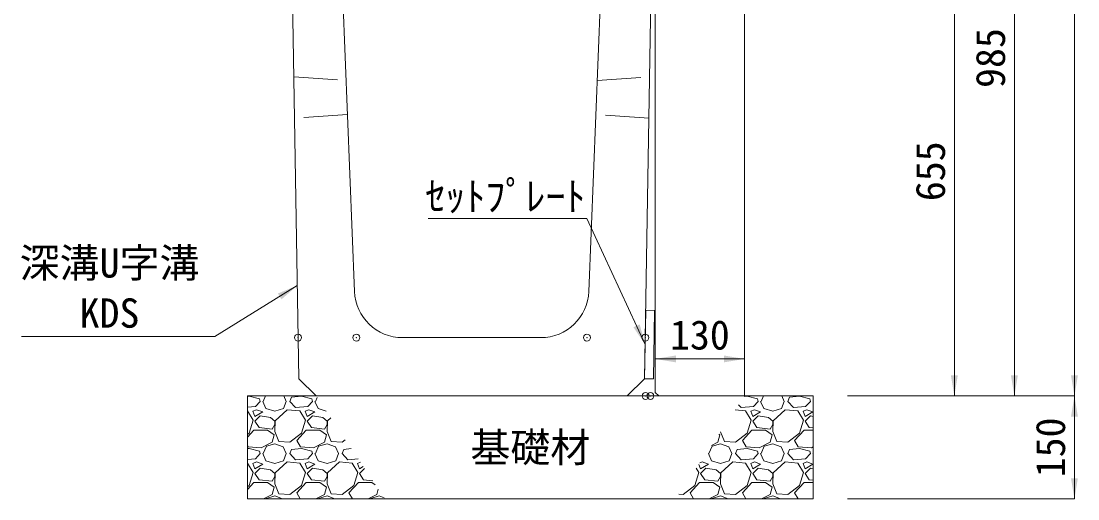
# Model space of a CAD drawing. Units: millimetres at full size. Extents: x 172874 to 217143, y 854931 to 903297.
# Drawn here: x 174351 to 175891, y 863381 to 864078 of the extents above; entities that cross this region are included whole.
import ezdxf
from ezdxf.enums import TextEntityAlignment as Align

# ---------------------------------------------------------------- set-up
doc = ezdxf.new("R2010")
doc.units = ezdxf.units.MM
doc.header["$LTSCALE"] = 20
doc.header["$PDMODE"] = 32
doc.header["$PDSIZE"] = 10
doc.linetypes.add('USER2', pattern=[4.7625, 3.175, -1.5875])
for name, color, linetype, lineweight in [('セットプレート', 3, 'Continuous', 13), ('パネックスKDS', 2, 'Continuous', 13), ('基礎材', 7, 'Continuous', 15), ('寸法線', 7, 'Continuous', 13), ('引出線', 4, 'Continuous', 13), ('本体', 2, 'Continuous', 13), ('補助線', 8, 'Continuous', 13), ('ﾊｯﾁﾝｸﾞ', 7, 'Continuous', 5)]:
    doc.layers.add(name, color=color, linetype=linetype, lineweight=lineweight)
doc.styles.add('ＭＳ ゴシック', font='')
doc.styles.get('ＭＳ ゴシック').set_extended_font_data('MS Gothic')

# ---------------------------------------------------------------- blocks, each defined once
blk = doc.blocks.new('filled_arrow')
at = {"color": 0, "linetype": 'Continuous', "lineweight": -2}
blk.add_solid([(7.5, 1.25), (0, 0), (7.5, -1.25)], dxfattribs=at)

msp = doc.modelspace()

# ---------------------------------------------------------------- linework, layer by layer
at = {"layer": 'セットプレート'}
msp.add_lwpolyline([(175259.24, 863556.42), (175272.23, 863556.21), (175273.84, 863656.2), (175260.85, 863656.4)], close=True, dxfattribs=at)
at = {"layer": 'パネックスKDS'}
for p, q in [((175404.7, 863531.42), (175404.7, 864816.42)), ((175274.7, 863536.42), (175274.7, 864186.42)), ((175274.7, 863536.42), (175279.7, 863531.42)), ((175279.7, 863531.42), (175404.7, 863531.42))]:
    msp.add_line(p, q, dxfattribs=at)
at = {"layer": '基礎材'}
for p, q in [((174680.57, 863531.42), (175504.7, 863531.42)), ((174680.57, 863531.42), (174680.57, 863381.42)), ((175504.7, 863531.42), (175504.7, 863381.42)), ((174680.57, 863381.42), (175504.7, 863381.42))]:
    msp.add_line(p, q, dxfattribs=at)
at = {"layer": '寸法線'}
for p, q in [((175885.54, 863531.42), (175885.54, 864816.42)), ((175798.04, 864516.42), (175798.04, 863531.42)), ((175710.54, 864186.42), (175710.54, 863531.42)), ((175274.7, 863585.42), (175404.7, 863585.42)), ((175274.7, 863561.42), (175274.7, 863585.42)), ((175404.7, 863556.42), (175404.7, 863585.42)), ((175554.75, 863531.42), (175885.54, 863531.42)), ((175554.75, 863531.42), (175798.04, 863531.42)), ((175554.75, 863531.42), (175710.54, 863531.42)), ((175554.75, 863531.42), (175885.54, 863531.42)), ((175885.54, 863531.42), (175885.54, 863381.42)), ((175554.7, 863381.42), (175885.54, 863381.42))]:
    msp.add_line(p, q, dxfattribs=at)
at = {"layer": '引出線'}
for points in [[(175260.04, 863606.41), (175175.2, 863789.87), (174943.84, 863789.87)], [(174752.98, 863692.24), (174632.77, 863617.95), (174351.25, 863617.95)]]:
    msp.add_lwpolyline(points, dxfattribs=at)
at = {"layer": '本体'}
for p, q in [((174807.2, 864416.42), (174836.51, 863683.62)), ((175207.2, 864416.42), (175177.89, 863683.62)), ((174744.7, 864206.42), (174755.17, 863556.42)), ((175269.7, 864206.42), (175259.24, 863556.42)), ((174906.46, 863616.42), (175107.95, 863616.42)), ((174755.17, 863556.42), (174780.57, 863531.42)), ((175233.83, 863531.42), (175259.24, 863556.42)), ((174780.57, 863531.42), (175233.83, 863531.42))]:
    msp.add_line(p, q, dxfattribs=at)
at = {"layer": '本体', "linetype": 'USER2'}
for p, q in [((174748.08, 863996.42), (174824.2, 863991.42)), ((175190.2, 863991.42), (175266.32, 863996.42)), ((174826.2, 863941.42), (174749.05, 863936.42)), ((175265.35, 863936.42), (175188.2, 863941.42))]:
    msp.add_line(p, q, dxfattribs=at)
at = {"layer": '本体'}
for centre, start, end in [((174906.46, 863686.42), 182.29061, 270), ((175107.95, 863686.42), 270, 357.70939)]:
    msp.add_arc(centre, 70, start, end, dxfattribs=at)
at = {"layer": '補助線'}
for p in [(174754.2, 863616.42), (174839.2, 863616.42), (175175.2, 863616.42), (175260.2, 863616.42), (175260.7, 863531.42), (175267.7, 863531.42), (175267.7, 863531.42)]:
    msp.add_point(p, dxfattribs=at)
at = {"layer": 'ﾊｯﾁﾝｸﾞ'}
for p, q in [((174682.87, 863531.19), (174680.57, 863530.95)), ((174698.11, 863527.38), (174682.87, 863531.19)), ((174698.87, 863523.57), (174692.02, 863515.95)), ((174698.87, 863523.57), (174698.11, 863527.38)), ((174702.68, 863523.57), (174707.26, 863512.9)), ((174703.45, 863523.57), (174706.81, 863531.42)), ((174733.16, 863512.9), (174736.97, 863523.57)), ((174733.35, 863531.42), (174736.97, 863523.57)), ((174742.31, 863523.57), (174744.59, 863529.67)), ((174750.69, 863514.43), (174742.31, 863523.57)), ((174759.07, 863531.19), (174744.59, 863529.67)), ((174774.31, 863527.38), (174759.07, 863531.19)), ((174775.07, 863523.57), (174768.22, 863515.95)), ((174775.07, 863523.57), (174774.31, 863527.38)), ((174778.88, 863523.57), (174783.46, 863512.9)), ((174779.65, 863523.57), (174782.06, 863529.19)), ((175400.11, 863514.43), (175396.21, 863518.68)), ((175408.49, 863531.19), (175404.25, 863530.75)), ((175423.73, 863527.38), (175408.49, 863531.19)), ((175424.49, 863523.57), (175417.63, 863515.95)), ((175424.49, 863523.57), (175423.73, 863527.38)), ((175428.3, 863523.57), (175432.87, 863512.9)), ((175429.06, 863523.57), (175432.43, 863531.42)), ((175458.78, 863512.9), (175462.59, 863523.57)), ((175458.97, 863531.42), (175462.59, 863523.57)), ((175467.92, 863523.57), (175470.21, 863529.67)), ((175476.31, 863514.43), (175467.92, 863523.57)), ((175484.69, 863531.19), (175470.21, 863529.67)), ((175499.93, 863527.38), (175484.69, 863531.19)), ((175500.69, 863523.57), (175493.83, 863515.95)), ((175500.69, 863523.57), (175499.93, 863527.38)), ((175504.5, 863523.57), (175504.7, 863523.1)), ((174692.02, 863515.95), (174680.57, 863514.96)), ((174680.59, 863509.86), (174680.57, 863509.86)), ((174688.97, 863496.14), (174680.59, 863509.86)), ((174693.54, 863511.38), (174688.21, 863509.09)), ((174688.21, 863509.09), (174691.25, 863501.47)), ((174691.25, 863501.47), (174702.68, 863508.33)), ((174698.87, 863502.24), (174691.25, 863494.62)), ((174702.68, 863508.33), (174693.54, 863511.38)), ((174714.11, 863499.95), (174698.87, 863502.24)), ((174707.26, 863512.9), (174720.21, 863509.09)), ((174720.21, 863509.09), (174733.16, 863512.9)), ((174738.5, 863511.38), (174720.97, 863495.38)), ((174756.79, 863509.86), (174738.5, 863511.38)), ((174768.22, 863515.95), (174750.69, 863514.43)), ((174765.17, 863496.14), (174756.79, 863509.86)), ((174769.74, 863511.38), (174764.41, 863509.09)), ((174764.41, 863509.09), (174767.45, 863501.47)), ((174767.45, 863501.47), (174778.88, 863508.33)), ((174775.07, 863502.24), (174767.45, 863494.62)), ((174778.88, 863508.33), (174769.74, 863511.38)), ((174790.31, 863499.95), (174775.07, 863502.24)), ((174783.46, 863512.9), (174795.22, 863509.44)), ((175406.2, 863509.86), (175391.16, 863511.11)), ((175417.63, 863515.95), (175400.11, 863514.43)), ((175414.58, 863496.14), (175406.2, 863509.86)), ((175419.16, 863511.38), (175413.82, 863509.09)), ((175413.82, 863509.09), (175416.87, 863501.47)), ((175416.87, 863501.47), (175428.3, 863508.33)), ((175424.49, 863502.24), (175416.87, 863494.62)), ((175428.3, 863508.33), (175419.16, 863511.38)), ((175439.73, 863499.95), (175424.49, 863502.24)), ((175432.87, 863512.9), (175445.83, 863509.09)), ((175445.83, 863509.09), (175458.78, 863512.9)), ((175464.11, 863511.38), (175446.59, 863495.38)), ((175482.4, 863509.86), (175464.11, 863511.38)), ((175493.83, 863515.95), (175476.31, 863514.43)), ((175490.78, 863496.14), (175482.4, 863509.86)), ((175495.36, 863511.38), (175490.02, 863509.09)), ((175490.02, 863509.09), (175493.07, 863501.47)), ((175493.07, 863501.47), (175504.5, 863508.33)), ((175500.69, 863502.24), (175493.07, 863494.62)), ((175504.5, 863508.33), (175495.36, 863511.38)), ((175504.71, 863501.63), (175500.69, 863502.24)), ((174682.87, 863477.09), (174688.97, 863496.14)), ((174691.25, 863494.62), (174697.35, 863485.47)), ((174720.21, 863494.62), (174714.11, 863499.95)), ((174716.4, 863483.19), (174720.21, 863490.04)), ((174720.97, 863495.38), (174720.21, 863479.38)), ((174720.21, 863490.04), (174720.21, 863494.62)), ((174759.07, 863477.09), (174765.17, 863496.14)), ((174767.45, 863494.62), (174773.55, 863485.47)), ((174796.41, 863494.62), (174790.31, 863499.95)), ((174792.6, 863483.19), (174796.41, 863490.04)), ((174797.17, 863495.38), (174796.41, 863479.38)), ((174796.41, 863490.04), (174796.41, 863494.62)), ((174801.79, 863499.59), (174797.17, 863495.38)), ((175408.49, 863477.09), (175414.58, 863496.14)), ((175416.87, 863494.62), (175422.97, 863485.47)), ((175445.83, 863494.62), (175439.73, 863499.95)), ((175442.02, 863483.19), (175445.83, 863490.04)), ((175446.59, 863495.38), (175445.83, 863479.38)), ((175445.83, 863490.04), (175445.83, 863494.62)), ((175484.69, 863477.09), (175490.78, 863496.14)), ((175493.07, 863494.62), (175499.17, 863485.47)), ((174680.57, 863471.48), (174689.73, 863481.66)), ((174680.57, 863475.31), (174682.87, 863477.09)), ((174689.73, 863481.66), (174709.54, 863481.66)), ((174697.35, 863485.47), (174716.4, 863483.19)), ((174709.54, 863481.66), (174719.45, 863474.8)), ((174719.45, 863474.8), (174716.4, 863464.14)), ((174720.21, 863479.38), (174726.31, 863464.9)), ((174742.31, 863464.14), (174759.07, 863477.09)), ((174752.21, 863466.42), (174765.93, 863481.66)), ((174765.93, 863481.66), (174785.74, 863481.66)), ((174773.55, 863485.47), (174792.6, 863483.19)), ((174785.74, 863481.66), (174795.65, 863474.8)), ((174795.65, 863474.8), (174792.6, 863464.14)), ((174796.41, 863479.38), (174802.51, 863464.9)), ((175368.86, 863474.8), (175365.82, 863464.14)), ((175367.56, 863475.71), (175368.86, 863474.8)), ((175369.77, 863479.03), (175375.72, 863464.9)), ((175391.72, 863464.14), (175408.49, 863477.09)), ((175401.63, 863466.42), (175415.35, 863481.66)), ((175415.35, 863481.66), (175435.16, 863481.66)), ((175422.97, 863485.47), (175442.02, 863483.19)), ((175435.16, 863481.66), (175445.06, 863474.8)), ((175445.06, 863474.8), (175442.02, 863464.14)), ((175445.83, 863479.38), (175451.92, 863464.9)), ((175467.92, 863464.14), (175484.69, 863477.09)), ((175477.83, 863466.42), (175491.55, 863481.66)), ((175491.55, 863481.66), (175504.72, 863481.66)), ((175499.17, 863485.47), (175504.72, 863484.81)), ((174681.35, 863457.28), (174680.57, 863458.61)), ((174700.4, 863455.75), (174681.35, 863457.28)), ((174716.4, 863464.14), (174700.4, 863455.75)), ((174703.45, 863447.37), (174708.02, 863458.04)), ((174708.02, 863458.04), (174720.21, 863461.85)), ((174720.21, 863461.85), (174732.4, 863457.28)), ((174726.31, 863464.9), (174742.31, 863464.14)), ((174732.4, 863457.28), (174736.97, 863447.37)), ((174757.55, 863457.28), (174752.21, 863466.42)), ((174776.6, 863455.75), (174757.55, 863457.28)), ((174792.6, 863464.14), (174776.6, 863455.75)), ((174779.65, 863447.37), (174784.22, 863458.04)), ((174784.22, 863458.04), (174796.41, 863461.85)), ((174796.41, 863461.85), (174808.6, 863457.28)), ((174802.51, 863464.9), (174818.51, 863464.14)), ((174808.6, 863457.28), (174813.17, 863447.37)), ((174818.51, 863464.14), (174823.07, 863467.66)), ((175352.86, 863447.37), (175357.43, 863458.04)), ((175365.82, 863464.14), (175356.64, 863459.33)), ((175357.43, 863458.04), (175369.63, 863461.85)), ((175369.63, 863461.85), (175381.82, 863457.28)), ((175375.72, 863464.9), (175391.72, 863464.14)), ((175381.82, 863457.28), (175386.39, 863447.37)), ((175406.96, 863457.28), (175401.63, 863466.42)), ((175426.01, 863455.75), (175406.96, 863457.28)), ((175442.02, 863464.14), (175426.01, 863455.75)), ((175429.06, 863447.37), (175433.63, 863458.04)), ((175433.63, 863458.04), (175445.83, 863461.85)), ((175445.83, 863461.85), (175458.02, 863457.28)), ((175451.92, 863464.9), (175467.92, 863464.14)), ((175458.02, 863457.28), (175462.59, 863447.37)), ((175483.16, 863457.28), (175477.83, 863466.42)), ((175502.21, 863455.75), (175483.16, 863457.28)), ((175504.72, 863457.07), (175502.21, 863455.75)), ((174682.87, 863454.99), (174680.57, 863454.75)), ((174698.11, 863451.18), (174682.87, 863454.99)), ((174698.87, 863447.37), (174692.02, 863439.75)), ((174698.87, 863447.37), (174698.11, 863451.18)), ((174702.68, 863447.37), (174707.26, 863436.7)), ((174733.16, 863436.7), (174736.97, 863447.37)), ((174742.31, 863447.37), (174744.59, 863453.47)), ((174750.69, 863438.23), (174742.31, 863447.37)), ((174759.07, 863454.99), (174744.59, 863453.47)), ((174774.31, 863451.18), (174759.07, 863454.99)), ((174775.07, 863447.37), (174768.22, 863439.75)), ((174775.07, 863447.37), (174774.31, 863451.18)), ((174778.88, 863447.37), (174783.46, 863436.7)), ((174809.36, 863436.7), (174813.17, 863447.37)), ((174818.51, 863447.37), (174820.79, 863453.47)), ((174826.89, 863438.23), (174818.51, 863447.37)), ((174831.77, 863454.62), (174820.79, 863453.47)), ((175352.1, 863447.37), (175356.67, 863436.7)), ((175382.58, 863436.7), (175386.39, 863447.37)), ((175391.72, 863447.37), (175394.01, 863453.47)), ((175400.11, 863438.23), (175391.72, 863447.37)), ((175408.49, 863454.99), (175394.01, 863453.47)), ((175423.73, 863451.18), (175408.49, 863454.99)), ((175424.49, 863447.37), (175417.63, 863439.75)), ((175424.49, 863447.37), (175423.73, 863451.18)), ((175428.3, 863447.37), (175432.87, 863436.7)), ((175458.78, 863436.7), (175462.59, 863447.37)), ((175467.92, 863447.37), (175470.21, 863453.47)), ((175476.31, 863438.23), (175467.92, 863447.37)), ((175484.69, 863454.99), (175470.21, 863453.47)), ((175499.93, 863451.18), (175484.69, 863454.99)), ((175500.69, 863447.37), (175493.83, 863439.75)), ((175500.69, 863447.37), (175499.93, 863451.18)), ((175504.5, 863447.37), (175504.73, 863446.84)), ((174692.02, 863439.75), (174680.57, 863438.76)), ((174680.59, 863433.66), (174680.57, 863433.66)), ((174688.97, 863419.94), (174680.59, 863433.66)), ((174693.54, 863435.18), (174688.21, 863432.89)), ((174688.21, 863432.89), (174691.25, 863425.27)), ((174691.25, 863425.27), (174702.68, 863432.13)), ((174698.87, 863426.04), (174691.25, 863418.42)), ((174702.68, 863432.13), (174693.54, 863435.18)), ((174714.11, 863423.75), (174698.87, 863426.04)), ((174707.26, 863436.7), (174720.21, 863432.89)), ((174720.21, 863432.89), (174733.16, 863436.7)), ((174738.5, 863435.18), (174720.97, 863419.18)), ((174756.79, 863433.66), (174738.5, 863435.18)), ((174768.22, 863439.75), (174750.69, 863438.23)), ((174765.17, 863419.94), (174756.79, 863433.66)), ((174769.74, 863435.18), (174764.41, 863432.89)), ((174764.41, 863432.89), (174767.45, 863425.27)), ((174767.45, 863425.27), (174778.88, 863432.13)), ((174775.07, 863426.04), (174767.45, 863418.42)), ((174778.88, 863432.13), (174769.74, 863435.18)), ((174790.31, 863423.75), (174775.07, 863426.04)), ((174783.46, 863436.7), (174796.41, 863432.89)), ((174796.41, 863432.89), (174809.36, 863436.7)), ((174814.7, 863435.18), (174797.17, 863419.18)), ((174832.99, 863433.66), (174814.7, 863435.18)), ((174841.83, 863439.53), (174826.89, 863438.23)), ((174841.37, 863419.94), (174832.99, 863433.66)), ((174845, 863434.78), (174840.61, 863432.89)), ((174840.61, 863432.89), (174843.65, 863425.27)), ((174843.65, 863425.27), (174849.14, 863428.57)), ((174851.01, 863425.77), (174843.65, 863418.42)), ((175338.38, 863419.94), (175334.56, 863426.2)), ((175338.14, 863431.59), (175340.67, 863425.27)), ((175342.96, 863435.18), (175339.58, 863433.73)), ((175340.67, 863425.27), (175352.1, 863432.13)), ((175348.29, 863426.04), (175340.67, 863418.42)), ((175352.1, 863432.13), (175342.96, 863435.18)), ((175363.53, 863423.75), (175348.29, 863426.04)), ((175356.67, 863436.7), (175369.63, 863432.89)), ((175369.63, 863432.89), (175382.58, 863436.7)), ((175387.91, 863435.18), (175370.39, 863419.18)), ((175406.2, 863433.66), (175387.91, 863435.18)), ((175417.63, 863439.75), (175400.11, 863438.23)), ((175414.58, 863419.94), (175406.2, 863433.66)), ((175419.16, 863435.18), (175413.82, 863432.89)), ((175413.82, 863432.89), (175416.87, 863425.27)), ((175416.87, 863425.27), (175428.3, 863432.13)), ((175424.49, 863426.04), (175416.87, 863418.42)), ((175428.3, 863432.13), (175419.16, 863435.18)), ((175439.73, 863423.75), (175424.49, 863426.04)), ((175432.87, 863436.7), (175445.83, 863432.89)), ((175445.83, 863432.89), (175458.78, 863436.7)), ((175464.11, 863435.18), (175446.59, 863419.18)), ((175482.4, 863433.66), (175464.11, 863435.18)), ((175493.83, 863439.75), (175476.31, 863438.23)), ((175490.78, 863419.94), (175482.4, 863433.66)), ((175495.36, 863435.18), (175490.02, 863432.89)), ((175490.02, 863432.89), (175493.07, 863425.27)), ((175493.07, 863425.27), (175504.5, 863432.13)), ((175500.69, 863426.04), (175493.07, 863418.42)), ((175504.5, 863432.13), (175495.36, 863435.18)), ((175504.73, 863425.43), (175500.69, 863426.04)), ((174682.87, 863400.89), (174688.97, 863419.94)), ((174691.25, 863418.42), (174697.35, 863409.27)), ((174720.21, 863418.42), (174714.11, 863423.75)), ((174716.4, 863406.99), (174720.21, 863413.84)), ((174720.97, 863419.18), (174720.21, 863403.18)), ((174720.21, 863413.84), (174720.21, 863418.42)), ((174759.07, 863400.89), (174765.17, 863419.94)), ((174767.45, 863418.42), (174773.55, 863409.27)), ((174796.41, 863418.42), (174790.31, 863423.75)), ((174792.6, 863406.99), (174796.41, 863413.84)), ((174797.17, 863419.18), (174796.41, 863403.18)), ((174796.41, 863413.84), (174796.41, 863418.42)), ((174835.27, 863400.89), (174841.37, 863419.94)), ((174843.65, 863418.42), (174849.75, 863409.27)), ((175332.29, 863400.89), (175338.38, 863419.94)), ((175340.67, 863418.42), (175346.77, 863409.27)), ((175369.63, 863418.42), (175363.53, 863423.75)), ((175365.82, 863406.99), (175369.63, 863413.84)), ((175370.39, 863419.18), (175369.63, 863403.18)), ((175369.63, 863413.84), (175369.63, 863418.42)), ((175408.49, 863400.89), (175414.58, 863419.94)), ((175416.87, 863418.42), (175422.97, 863409.27)), ((175445.83, 863418.42), (175439.73, 863423.75)), ((175442.02, 863406.99), (175445.83, 863413.84)), ((175446.59, 863419.18), (175445.83, 863403.18)), ((175445.83, 863413.84), (175445.83, 863418.42)), ((175484.69, 863400.89), (175490.78, 863419.94)), ((175493.07, 863418.42), (175499.17, 863409.27)), ((174680.57, 863395.28), (174689.73, 863405.46)), ((174680.57, 863399.11), (174682.87, 863400.89)), ((174689.73, 863405.46), (174709.54, 863405.46)), ((174697.35, 863409.27), (174716.4, 863406.99)), ((174709.54, 863405.46), (174719.45, 863398.6)), ((174719.45, 863398.6), (174716.4, 863387.94)), ((174720.21, 863403.18), (174726.31, 863388.7)), ((174742.31, 863387.94), (174759.07, 863400.89)), ((174752.21, 863390.22), (174765.93, 863405.46)), ((174765.93, 863405.46), (174785.74, 863405.46)), ((174773.55, 863409.27), (174792.6, 863406.99)), ((174785.74, 863405.46), (174795.65, 863398.6)), ((174795.65, 863398.6), (174792.6, 863387.94)), ((174796.41, 863403.18), (174802.51, 863388.7)), ((174818.51, 863387.94), (174835.27, 863400.89)), ((174828.41, 863390.22), (174842.13, 863405.46)), ((174842.13, 863405.46), (174861.94, 863405.46)), ((174849.75, 863409.27), (174863.07, 863407.67)), ((174861.94, 863405.46), (174866.77, 863402.12)), ((174871.03, 863395.73), (174868.8, 863387.94)), ((175315.52, 863387.94), (175332.29, 863400.89)), ((175325.43, 863390.22), (175339.15, 863405.46)), ((175339.15, 863405.46), (175358.96, 863405.46)), ((175346.77, 863409.27), (175365.82, 863406.99)), ((175358.96, 863405.46), (175368.86, 863398.6)), ((175368.86, 863398.6), (175365.82, 863387.94)), ((175369.63, 863403.18), (175375.72, 863388.7)), ((175391.72, 863387.94), (175408.49, 863400.89)), ((175401.63, 863390.22), (175415.35, 863405.46)), ((175415.35, 863405.46), (175435.16, 863405.46)), ((175422.97, 863409.27), (175442.02, 863406.99)), ((175435.16, 863405.46), (175445.06, 863398.6)), ((175445.06, 863398.6), (175442.02, 863387.94)), ((175445.83, 863403.18), (175451.92, 863388.7)), ((175467.92, 863387.94), (175484.69, 863400.89)), ((175477.83, 863390.22), (175491.55, 863405.46)), ((175491.55, 863405.46), (175504.74, 863405.46)), ((175499.17, 863409.27), (175504.74, 863408.6)), ((174681.15, 863381.42), (174680.57, 863382.41)), ((174716.4, 863387.94), (174703.96, 863381.42)), ((174707.84, 863381.42), (174708.02, 863381.84)), ((174708.02, 863381.84), (174720.21, 863385.65)), ((174720.21, 863385.65), (174731.49, 863381.42)), ((174726.31, 863388.7), (174742.31, 863387.94)), ((174757.35, 863381.42), (174752.21, 863390.22)), ((174792.6, 863387.94), (174780.16, 863381.42)), ((174784.04, 863381.42), (174784.22, 863381.84)), ((174784.22, 863381.84), (174796.41, 863385.65)), ((174796.41, 863385.65), (174807.69, 863381.42)), ((174802.51, 863388.7), (174818.51, 863387.94)), ((174833.55, 863381.42), (174828.41, 863390.22)), ((174868.8, 863387.94), (174856.36, 863381.42)), ((174860.24, 863381.42), (174860.42, 863381.84)), ((174860.42, 863381.84), (174872.61, 863385.65)), ((174872.61, 863385.65), (174879.46, 863383.08)), ((175304.7, 863381.42), (175304.7, 863381.42)), ((175309.24, 863388.24), (175315.52, 863387.94)), ((175330.56, 863381.42), (175325.43, 863390.22)), ((175365.82, 863387.94), (175353.38, 863381.42)), ((175357.25, 863381.42), (175357.43, 863381.84)), ((175357.43, 863381.84), (175369.63, 863385.65)), ((175369.63, 863385.65), (175380.9, 863381.42)), ((175375.72, 863388.7), (175391.72, 863387.94)), ((175406.76, 863381.42), (175401.63, 863390.22)), ((175442.02, 863387.94), (175429.58, 863381.42)), ((175433.45, 863381.42), (175433.63, 863381.84)), ((175433.63, 863381.84), (175445.83, 863385.65)), ((175445.83, 863385.65), (175457.1, 863381.42)), ((175451.92, 863388.7), (175467.92, 863387.94)), ((175482.96, 863381.42), (175477.83, 863390.22))]:
    msp.add_line(p, q, dxfattribs=at)

# ---------------------------------------------------------------- block references
at = {"layer": '寸法線', "xscale": 4, "yscale": 4}
msp.add_blockref('filled_arrow', (175274.7, 863585.42), dxfattribs=at)
for p, rotation in [((175404.7, 863585.42), 180), ((175710.54, 863531.42), 90), ((175798.04, 863531.42), 90), ((175885.54, 863531.42), 90), ((175885.54, 863531.42), 270), ((175885.54, 863381.42), 90)]:
    msp.add_blockref('filled_arrow', p, dxfattribs=dict(at, rotation=rotation))
at = {"layer": '引出線', "xscale": 4, "yscale": 4}
for p, rotation in [((174752.98, 863692.24), 211.7), ((175260.04, 863606.41), 114.8)]:
    msp.add_blockref('filled_arrow', p, dxfattribs=dict(at, rotation=rotation))

# ---------------------------------------------------------------- texts
at = {"layer": '寸法線', "style": 'ＭＳ ゴシック'}
for s, p in [('985', (175763.04, 864023.92)), ('655', (175675.54, 863858.92)), ('150', (175850.54, 863456.42))]:
    msp.add_text(s, height=42.72, rotation=90, dxfattribs=at).set_placement(p, align=Align.MIDDLE_CENTER)
for s, p in [('130', (175339.7, 863620.42)), ('基礎材', (175092.64, 863456.42))]:
    msp.add_text(s, height=42.72, dxfattribs=at).set_placement(p, align=Align.MIDDLE_CENTER)
at = {"layer": '引出線', "style": 'ＭＳ ゴシック'}
msp.add_text('ｾｯﾄﾌﾟﾚｰﾄ', height=42.72, dxfattribs=at).set_placement((175172.95, 863843.87), align=Align.TOP_RIGHT)
for s, p in [('深溝U字溝', (174348.39, 863691.19)), ('KDS', (174435.8, 863618.07))]:
    msp.add_text(s, height=42.72, dxfattribs=at).set_placement(p, align=Align.BOTTOM_LEFT)

doc.saveas('drawing.dxf')
